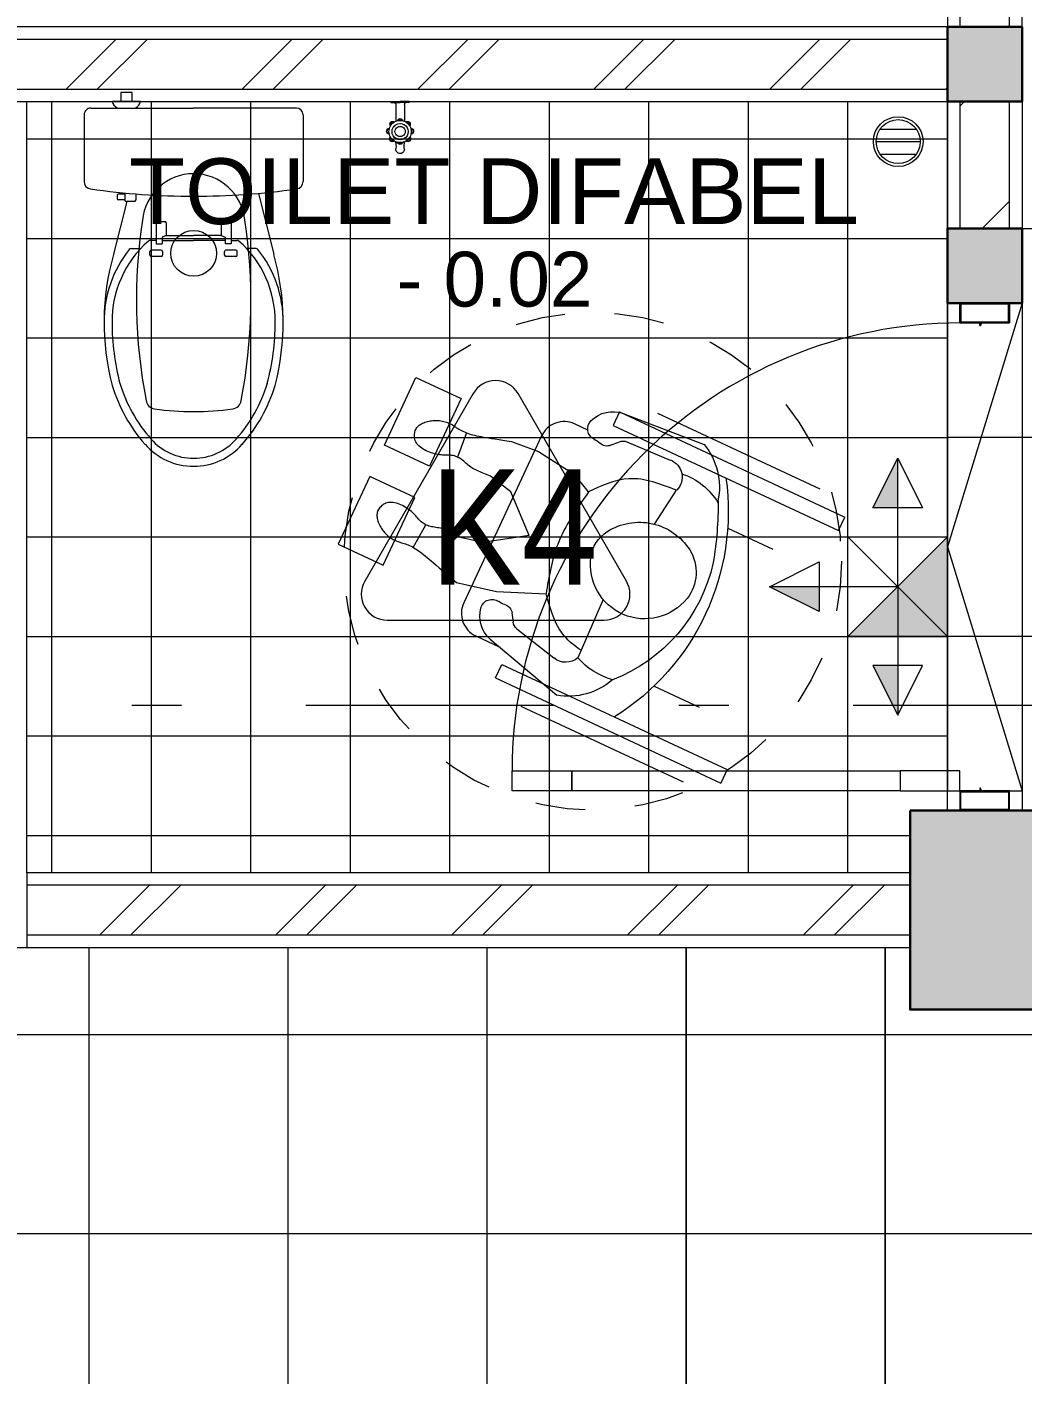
# Model space of a CAD drawing. Header units: millimetres. Extents: x -11 to 1625, y -267 to 180.
# Drawn here: x 1011.445 to 1013.445, y 137.578 to 140.286 of the extents above; entities that cross this region are included whole.
import ezdxf
from ezdxf.enums import TextEntityAlignment as Align

# ---------------------------------------------------------------- set-up
doc = ezdxf.new("R2010")
doc.units = ezdxf.units.MM
doc.linetypes.add('DASHDOT', pattern=[1, 0.5, -0.25, 0, -0.25])
doc.linetypes.add('DASHDOT2', pattern=[0.5, 0.25, -0.125, 0, -0.125])
for name, color, linetype, lineweight in [('ars', 11, 'Continuous', 5), ('dinding', 5, 'Continuous', 15), ('keramik', 73, 'Continuous', 5), ('KOLOM', 1, 'Continuous', 30), ('kus', 63, 'Continuous', 15), ('KUSEN', 30, 'Continuous', 15), ('lan', 7, 'Continuous', 15), ('not', 7, 'Continuous', 20), ('SANITAIR', 4, 'Continuous', 5), ('sol kol', 8, 'Continuous', 0), ('START POINT', 8, 'Continuous', 9), ('TEXT KETERANGAN', 7, 'Continuous', 9)]:
    doc.layers.add(name, color=color, linetype=linetype, lineweight=lineweight)
doc.styles.add('ATTR', font='romans.shx', dxfattribs={"width": 0.8, "height": 1.735066})
doc.styles.add('ISO', font='arial.ttf', dxfattribs={"width": 0.85})
doc.styles.get("Standard").update_dxf_attribs({"font": 'ARIALUNI.TTF'})
pattern_1 = [(45, (-0.5, 3e-14), (-0.1767767, 0.1767767), []), (45, (-0.4375, 3e-14), (-0.1767767, 0.1767767), [])]
pattern_2 = [(0, (1011.56956, 133.06067), (0, 0.4), []), (90, (1011.56956, 133.06067), (-0.4, 2e-17), [])]

# ---------------------------------------------------------------- blocks, each defined once
blk = doc.blocks.new('kursi roda')
at = {"layer": 'ars'}
for p, q in [((403.0304, -6.3607), (403.029, -6.363)), ((403.0319, -6.3585), (403.0304, -6.3607)), ((403.0335, -6.3563), (403.0319, -6.3585)), ((403.0352, -6.3541), (403.0335, -6.3563)), ((403.0369, -6.352), (403.0352, -6.3541)), ((403.0388, -6.35), (403.0369, -6.352)), ((403.0407, -6.3481), (403.0388, -6.35)), ((403.0427, -6.3463), (403.0407, -6.3481)), ((403.0447, -6.3447), (403.0427, -6.3463)), ((403.0468, -6.3433), (403.0447, -6.3447)), ((403.0489, -6.3421), (403.0468, -6.3433)), ((403.0511, -6.3411), (403.0489, -6.3421)), ((403.0533, -6.3403), (403.0511, -6.3411)), ((403.0555, -6.3397), (403.0533, -6.3403)), ((403.0577, -6.3394), (403.0555, -6.3397)), ((403.06, -6.3393), (403.0577, -6.3394)), ((403.0623, -6.3394), (403.06, -6.3393)), ((403.0646, -6.3397), (403.0623, -6.3394)), ((403.0669, -6.3403), (403.0646, -6.3397)), ((403.0692, -6.341), (403.0669, -6.3403)), ((403.0716, -6.3419), (403.0692, -6.341)), ((403.0738, -6.343), (403.0716, -6.3419)), ((403.0761, -6.3444), (403.0738, -6.343)), ((403.0782, -6.3459), (403.0761, -6.3444)), ((403.0802, -6.3477), (403.0782, -6.3459)), ((403.082, -6.3497), (403.0802, -6.3477)), ((403.0836, -6.3519), (403.082, -6.3497)), ((403.0851, -6.3544), (403.0836, -6.3519)), ((403.0863, -6.357), (403.0851, -6.3544)), ((403.0873, -6.3599), (403.0863, -6.357)), ((403.0882, -6.3629), (403.0873, -6.3599)), ((403.2113, -6.3629), (403.2121, -6.3599)), ((403.2121, -6.3599), (403.2132, -6.357)), ((403.2132, -6.357), (403.2144, -6.3544)), ((403.2144, -6.3544), (403.2158, -6.3519)), ((403.2158, -6.3519), (403.2175, -6.3497)), ((403.2175, -6.3497), (403.2193, -6.3477)), ((403.2193, -6.3477), (403.2213, -6.3459)), ((403.2213, -6.3459), (403.2234, -6.3444)), ((403.2234, -6.3444), (403.2256, -6.343)), ((403.2256, -6.343), (403.2279, -6.3419)), ((403.2279, -6.3419), (403.2302, -6.341)), ((403.2302, -6.341), (403.2326, -6.3403)), ((403.2326, -6.3403), (403.2349, -6.3397)), ((403.2349, -6.3397), (403.2372, -6.3394)), ((403.2372, -6.3394), (403.2395, -6.3393)), ((403.2395, -6.3393), (403.2417, -6.3394)), ((403.2417, -6.3394), (403.244, -6.3397)), ((403.244, -6.3397), (403.2462, -6.3403)), ((403.2462, -6.3403), (403.2484, -6.3411)), ((403.2484, -6.3411), (403.2505, -6.3421)), ((403.2505, -6.3421), (403.2526, -6.3433)), ((403.2526, -6.3433), (403.2547, -6.3447)), ((403.2547, -6.3447), (403.2568, -6.3463)), ((403.2568, -6.3463), (403.2588, -6.3481)), ((403.2588, -6.3481), (403.2607, -6.35)), ((403.2607, -6.35), (403.2625, -6.352)), ((403.2625, -6.352), (403.2643, -6.3541)), ((403.2643, -6.3541), (403.266, -6.3563)), ((403.266, -6.3563), (403.2676, -6.3585)), ((403.2676, -6.3585), (403.2691, -6.3607)), ((403.2691, -6.3607), (403.2705, -6.363)), ((403.0204, -6.3889), (403.0202, -6.3917)), ((403.0208, -6.3861), (403.0204, -6.3889)), ((403.0213, -6.3833), (403.0208, -6.3861)), ((403.0219, -6.3806), (403.0213, -6.3833)), ((403.0226, -6.3779), (403.0219, -6.3806)), ((403.0234, -6.3752), (403.0226, -6.3779)), ((403.0243, -6.3726), (403.0234, -6.3752)), ((403.0253, -6.3701), (403.0243, -6.3726)), ((403.0264, -6.3677), (403.0253, -6.3701)), ((403.0277, -6.3653), (403.0264, -6.3677)), ((403.029, -6.363), (403.0277, -6.3653)), ((403.0888, -6.3661), (403.0882, -6.3629)), ((403.0887, -6.3907), (403.0892, -6.3871)), ((403.0893, -6.3694), (403.0888, -6.3661)), ((403.0892, -6.3871), (403.0895, -6.3835)), ((403.0896, -6.3728), (403.0893, -6.3694)), ((403.0895, -6.3835), (403.0897, -6.3799)), ((403.0897, -6.3763), (403.0896, -6.3728)), ((403.0897, -6.3799), (403.0897, -6.3763)), ((403.2098, -6.3763), (403.2099, -6.3728)), ((403.2098, -6.3799), (403.2098, -6.3763)), ((403.21, -6.3835), (403.2098, -6.3799)), ((403.2099, -6.3728), (403.2102, -6.3694)), ((403.2103, -6.3871), (403.21, -6.3835)), ((403.2102, -6.3694), (403.2107, -6.3661)), ((403.2108, -6.3907), (403.2103, -6.3871)), ((403.2107, -6.3661), (403.2113, -6.3629)), ((403.2705, -6.363), (403.2718, -6.3653)), ((403.2718, -6.3653), (403.273, -6.3677)), ((403.273, -6.3677), (403.2741, -6.3701)), ((403.2741, -6.3701), (403.2752, -6.3726)), ((403.2752, -6.3726), (403.2761, -6.3752)), ((403.2761, -6.3752), (403.2769, -6.3779)), ((403.2769, -6.3779), (403.2776, -6.3806)), ((403.2776, -6.3806), (403.2782, -6.3833)), ((403.2782, -6.3833), (403.2787, -6.3861)), ((403.2787, -6.3861), (403.279, -6.3889)), ((403.279, -6.3889), (403.2793, -6.3917)), ((403.0202, -6.3917), (403.0201, -6.3944)), ((403.0201, -6.3944), (403.0201, -6.3971)), ((403.0201, -6.3971), (403.0202, -6.3997)), ((403.0202, -6.3997), (403.0204, -6.4022)), ((403.0204, -6.4022), (403.0207, -6.4047)), ((403.0207, -6.4047), (403.021, -6.4072)), ((403.021, -6.4072), (403.0214, -6.4098)), ((403.0214, -6.4098), (403.0218, -6.4123)), ((403.0218, -6.4123), (403.0222, -6.415)), ((403.0222, -6.415), (403.0225, -6.4177)), ((403.08, -6.4176), (403.0811, -6.4151)), ((403.0811, -6.4151), (403.0823, -6.4126)), ((403.0823, -6.4126), (403.0835, -6.4099)), ((403.0835, -6.4099), (403.0846, -6.4071)), ((403.0846, -6.4071), (403.0856, -6.4042)), ((403.0856, -6.4042), (403.0865, -6.401)), ((403.0865, -6.401), (403.0874, -6.3977)), ((403.0874, -6.3977), (403.0881, -6.3942)), ((403.0881, -6.3942), (403.0887, -6.3907)), ((403.2114, -6.3942), (403.2108, -6.3907)), ((403.2121, -6.3977), (403.2114, -6.3942)), ((403.2129, -6.401), (403.2121, -6.3977)), ((403.2139, -6.4042), (403.2129, -6.401)), ((403.2149, -6.4071), (403.2139, -6.4042)), ((403.216, -6.4099), (403.2149, -6.4071)), ((403.2172, -6.4126), (403.216, -6.4099)), ((403.2183, -6.4151), (403.2172, -6.4126)), ((403.2195, -6.4176), (403.2183, -6.4151)), ((403.2773, -6.415), (403.277, -6.4177)), ((403.2777, -6.4123), (403.2773, -6.415)), ((403.2781, -6.4098), (403.2777, -6.4123)), ((403.2784, -6.4072), (403.2781, -6.4098)), ((403.2788, -6.4047), (403.2784, -6.4072)), ((403.2791, -6.4022), (403.2788, -6.4047)), ((403.2793, -6.3997), (403.2791, -6.4022)), ((403.2793, -6.3917), (403.2794, -6.3944)), ((403.2794, -6.3971), (403.2793, -6.3997)), ((403.2794, -6.3944), (403.2794, -6.3971)), ((403.0223, -6.4402), (403.0218, -6.4439)), ((403.0227, -6.4366), (403.0223, -6.4402)), ((403.0225, -6.4177), (403.0227, -6.4206)), ((403.0227, -6.4206), (403.0229, -6.4236)), ((403.0229, -6.4332), (403.0227, -6.4366)), ((403.0228, -6.4347), (403.0747, -6.4388)), ((403.0229, -6.4236), (403.023, -6.4267)), ((403.023, -6.4299), (403.0229, -6.4332)), ((403.023, -6.4267), (403.023, -6.4299)), ((403.0746, -6.4401), (403.0747, -6.4374)), ((403.0748, -6.4427), (403.0746, -6.4401)), ((403.0747, -6.4374), (403.0748, -6.4349)), ((403.0748, -6.4349), (403.0752, -6.4323)), ((403.0751, -6.4454), (403.0748, -6.4427)), ((403.0752, -6.4323), (403.0756, -6.4298)), ((403.0756, -6.4298), (403.0762, -6.4273)), ((403.0762, -6.4273), (403.077, -6.4249)), ((403.077, -6.4249), (403.0779, -6.4224)), ((403.0779, -6.4224), (403.0789, -6.42)), ((403.0789, -6.42), (403.08, -6.4176)), ((403.2206, -6.42), (403.2195, -6.4176)), ((403.2216, -6.4224), (403.2206, -6.42)), ((403.2225, -6.4249), (403.2216, -6.4224)), ((403.2232, -6.4273), (403.2225, -6.4249)), ((403.2238, -6.4298), (403.2232, -6.4273)), ((403.2243, -6.4323), (403.2238, -6.4298)), ((403.2246, -6.4349), (403.2243, -6.4323)), ((403.2244, -6.4454), (403.2247, -6.4427)), ((403.2248, -6.4374), (403.2246, -6.4349)), ((403.2247, -6.4427), (403.2248, -6.4401)), ((403.2767, -6.4347), (403.2248, -6.4388)), ((403.2248, -6.4401), (403.2248, -6.4374)), ((403.2766, -6.4236), (403.2765, -6.4267)), ((403.2765, -6.4267), (403.2765, -6.4299)), ((403.2765, -6.4299), (403.2766, -6.4332)), ((403.2767, -6.4206), (403.2766, -6.4236)), ((403.2766, -6.4332), (403.2768, -6.4366)), ((403.277, -6.4177), (403.2767, -6.4206)), ((403.2768, -6.4366), (403.2772, -6.4402)), ((403.2772, -6.4402), (403.2777, -6.4439)), ((403.016, -6.469), (403.0147, -6.4739)), ((403.0173, -6.4643), (403.016, -6.469)), ((403.0184, -6.4598), (403.0173, -6.4643)), ((403.0195, -6.4556), (403.0184, -6.4598)), ((403.0204, -6.4515), (403.0195, -6.4556)), ((403.0212, -6.4476), (403.0204, -6.4515)), ((403.0218, -6.4439), (403.0212, -6.4476)), ((403.0755, -6.4481), (403.0751, -6.4454)), ((403.0761, -6.4508), (403.0755, -6.4481)), ((403.0768, -6.4536), (403.0761, -6.4508)), ((403.0776, -6.4564), (403.0768, -6.4536)), ((403.0784, -6.4592), (403.0776, -6.4564)), ((403.0792, -6.4621), (403.0784, -6.4592)), ((403.08, -6.4651), (403.0792, -6.4621)), ((403.0808, -6.4682), (403.08, -6.4651)), ((403.0815, -6.4716), (403.0808, -6.4682)), ((403.218, -6.4716), (403.2187, -6.4682)), ((403.2187, -6.4682), (403.2195, -6.4651)), ((403.2195, -6.4651), (403.2203, -6.4621)), ((403.2203, -6.4621), (403.2211, -6.4592)), ((403.2211, -6.4592), (403.2219, -6.4564)), ((403.2219, -6.4564), (403.2227, -6.4536)), ((403.2227, -6.4536), (403.2234, -6.4508)), ((403.2234, -6.4508), (403.2239, -6.4481)), ((403.2239, -6.4481), (403.2244, -6.4454)), ((403.2777, -6.4439), (403.2783, -6.4476)), ((403.2783, -6.4476), (403.2791, -6.4515)), ((403.2791, -6.4515), (403.28, -6.4556)), ((403.28, -6.4556), (403.281, -6.4598)), ((403.281, -6.4598), (403.2822, -6.4643)), ((403.2822, -6.4643), (403.2834, -6.469)), ((403.2834, -6.469), (403.2848, -6.4739)), ((403.0098, -6.4914), (403.0075, -6.4997)), ((403.0117, -6.4848), (403.0098, -6.4914)), ((403.0132, -6.4792), (403.0117, -6.4848)), ((403.0147, -6.4739), (403.0132, -6.4792)), ((403.082, -6.4765), (403.0815, -6.4716)), ((403.0815, -6.5152), (403.0821, -6.4969)), ((403.0822, -6.4844), (403.082, -6.4765)), ((403.0821, -6.4969), (403.0822, -6.4844)), ((403.2173, -6.4844), (403.2175, -6.4765)), ((403.2174, -6.4969), (403.2173, -6.4844)), ((403.218, -6.5152), (403.2174, -6.4969)), ((403.2175, -6.4765), (403.218, -6.4716)), ((403.2848, -6.4739), (403.2862, -6.4792)), ((403.2862, -6.4792), (403.2878, -6.4848)), ((403.2878, -6.4848), (403.2896, -6.4914)), ((403.2896, -6.4914), (403.2919, -6.4997)), ((403.0007, -6.5239), (402.9958, -6.5815)), ((403.0046, -6.5103), (403.0007, -6.5239)), ((403.0075, -6.4997), (403.0046, -6.5103)), ((403.0924, -6.5654), (403.0815, -6.5152)), ((403.2084, -6.5576), (403.218, -6.5152)), ((403.2919, -6.4997), (403.2949, -6.5103)), ((403.2949, -6.5103), (403.2988, -6.5239)), ((403.2988, -6.5239), (403.3037, -6.5433)), ((403.3037, -6.5433), (403.2866, -6.6239)), ((403.1568, -6.6358), (403.0924, -6.5654)), ((403.1568, -6.6358), (403.2084, -6.5576)), ((402.9958, -6.5815), (403.0073, -6.6666)), ((403.2866, -6.6239), (403.2484, -6.7162)), ((403.3787, -6.653), (403.4239, -6.8218)), ((403.0266, -6.7071), (403.0073, -6.6666)), ((403.3122, -6.6703), (403.328, -6.6805)), ((402.8545, -6.7033), (402.8422, -6.8776)), ((402.8547, -6.6955), (402.8547, -7.1955)), ((402.8547, -6.6955), (402.8847, -6.6955)), ((402.8847, -6.6955), (402.8847, -7.1955)), ((402.9231, -6.7077), (402.9094, -6.7207)), ((403.3371, -6.6928), (403.3585, -6.7846)), ((403.4147, -6.6955), (403.4147, -7.1955)), ((403.4447, -6.6955), (403.4147, -6.6955)), ((403.4447, -6.6955), (403.4447, -7.1955)), ((402.9028, -6.7345), (402.8993, -6.8287)), ((402.8247, -6.7655), (402.8247, -7.1255)), ((403.4747, -6.7655), (403.4747, -7.1255)), ((403.2104, -6.8251), (403.3378, -6.8283)), ((403.0296, -6.8547), (402.949, -6.8662)), ((402.9747, -6.9914), (402.9747, -7.0914)), ((403.3247, -6.9914), (403.3247, -7.0914)), ((402.8847, -7.1955), (402.8547, -7.1955)), ((403.4147, -7.1955), (403.4447, -7.1955))]:
    blk.add_line(p, q, dxfattribs=at)
for points in [[(402.9647, -6.3955), (403.1147, -6.3955), (403.1147, -6.2955), (402.9647, -6.2955)], [(403.3347, -6.3955), (403.1847, -6.3955), (403.1847, -6.2955), (403.3347, -6.2955)]]:
    blk.add_lwpolyline(points, close=True, dxfattribs=at)
blk.add_lwpolyline([(402.9147, -6.653), (402.9147, -6.6239, -0.414214), (402.9647, -6.5739), (403.3347, -6.5739, -0.414214), (403.3847, -6.6239), (403.3847, -6.6757)], format="xyb", dxfattribs=at)
for centre, radius, start, end in [((403.3255, -6.6322), 0.0231, 80.5302, 190.8564), ((403.319, -6.6708), 0.0622, 16.604, 80.5302), ((402.9164, -6.7094), 0.0622, 110.4268, 174.353), ((402.9028, -6.6728), 0.0231, 0.1006, 110.4268), ((403.2609, -6.6446), 0.0426, 351.9775, 10.8564), ((403.323, -6.6534), 0.0202, 171.9775, 237.3223), ((402.9092, -6.6931), 0.0202, 313.6347, 18.9795), ((402.9685, -6.6727), 0.0426, 180.1006, 198.9795), ((403.3164, -6.6986), 0.0215, 15.5972, 57.3223), ((402.9242, -6.7362), 0.0215, 133.6347, 175.3598), ((403.1222, -6.8363), 0.0728, 72.8015, 122.5969), ((403.1114, -6.871), 0.1091, 283.5915, 72.8015), ((403.1475, -6.876), 0.1199, 122.5969, 212.6426), ((403.323, -6.7946), 0.0369, 293.7079, 15.5972), ((403.293, -6.7869), 0.1355, 294.2153, 345.0791), ((402.936, -6.8317), 0.0369, 175.3598, 290.6017), ((403.2072, -6.8871), 0.1433, 350.6026, 24.2169), ((403.0476, -6.8769), 0.134, 173.4381, 214.1249), ((402.9641, -6.8185), 0.1355, 205.8779, 256.7417), ((403.1217, -6.6756), 0.3265, 257.2314, 313.995), ((403.1497, -6.5368), 0.4871, 237.0423, 302.9577), ((403.2312, -6.3321), 0.6866, 244.2486, 254.653), ((403.1173, -6.8953), 0.084, 212.6426, 283.5915)]:
    blk.add_arc(centre, radius, start, end, dxfattribs=at)
for points in [[(402.949, -6.8662), (402.9685, -6.7695), (403.0266, -6.7071)], [(403.0266, -6.7071), (403.1485, -6.6955), (403.2484, -6.7162)]]:
    blk.add_spline(points, degree=3, dxfattribs=at)
blk.add_open_spline([(403.3215, -6.8279), (403.3188, -6.8103), (403.3073, -6.7665), (403.2709, -6.7354), (403.2484, -6.7162)], degree=3, knots=[0.0459628, 0.0459628, 0.0459628, 0.0459628, 0.0986332, 0.1838693, 0.1838693, 0.1838693, 0.1838693], dxfattribs=at)
at = {"layer": 'ars', "style": 'ATTR', "width": 0.8, "flags": 9}
blk.add_attdef('ESTCODE', (403.1317, -6.8723), '', height=0.000106, rotation=170.8455, dxfattribs=at)
blk = doc.blocks.new('KP')
at = {"layer": 'KOLOM'}
blk.add_lwpolyline([(0.075, -0.075), (-0.075, -0.075), (-0.075, 0.075), (0.075, 0.075), (0.075, -0.075)], dxfattribs=at)
blk = doc.blocks.new('KRAN ATAS')
for p, q in [((-0.0085, 0.006), (-0.0085, 0.0396)), ((0.0085, 0.006), (0.0085, 0.0396)), ((-0.0185, 0.0015), (-0.0185, 0)), ((-0.0185, 0), (0, 0)), ((-0.018, 0.002), (0, 0.002)), ((0.018, 0.002), (0, 0.002)), ((0.0185, 0), (0, 0)), ((0.0185, 0.0015), (0.0185, 0))]:
    blk.add_line(p, q)
for centre, radius, start, end in [((-0.0001, 0.0602), 0.0223, 89.786, 270.2141), ((-0.0413, 0.0899), 0.0331, 343.1048, 7.2203), ((0, 0.0958), 0.00865, 90, 191.4881), ((-0.0001, 0.0803), 0.0057, 89.095, 165.324), ((-0.0001, 0.0792), 0.0057, 89.095, 152.5938), ((0, 0.0958), 0.00865, 348.5119, 90), ((0.0001, 0.0803), 0.0057, 14.676, 90.905), ((0.0001, 0.0792), 0.0057, 27.4062, 90.905), ((0.0001, 0.0602), 0.0223, 269.7859, 90.214), ((0.0413, 0.0899), 0.0331, 172.7797, 196.8952), ((-0.0215, 0.0597), 0.0057, 92.509, 270.0343), ((-0.0203, 0.0597), 0.0057, 105.45, 257.2407), ((-0.0155, 0.075), 0.0057, 47.464, 224.6597), ((-0.0147, 0.0741), 0.0057, 60.3207, 212.5415), ((-0.0001, 0.0604), 0.0162, 89.7094, 270.2949), ((-0.0001, 0.0602), 0.0102, 89.532, 270.4679), ((0.0001, 0.0604), 0.0162, 269.7051, 90.2906), ((0.0001, 0.0602), 0.0102, 269.5321, 90.468), ((0.0155, 0.075), 0.0057, 315.3403, 132.536), ((0.0147, 0.0741), 0.0057, 327.4585, 119.6793), ((0.0215, 0.0597), 0.0057, 269.9657, 87.491), ((0.0203, 0.0597), 0.0057, 282.7593, 74.55), ((-0.0148, 0.0454), 0.0057, 142.579, 307.6346), ((-0.014, 0.0462), 0.0057, 154.4974, 295.7282), ((0.0004, 0.0397), 0.0057, 191.86, 266.0615), ((0.0004, 0.0409), 0.0057, 205.9652, 266.0615), ((-0.0004, 0.0397), 0.0057, 273.9385, 348.14), ((-0.0004, 0.0409), 0.0057, 273.9385, 334.0348), ((0.0148, 0.0454), 0.0057, 232.3654, 37.421), ((0.014, 0.0462), 0.0057, 244.2718, 25.5026), ((-0.018, 0.0015), 0.0005, 90, 180), ((-0.0125, 0.006), 0.004, 270, 0), ((0.0125, 0.006), 0.004, 180, 270), ((0.018, 0.0015), 0.0005, 0, 90)]:
    blk.add_arc(centre, radius, start, end)
blk = doc.blocks.new('CLOSET ATAS')
for p, q in [((0.0135, 0.22), (0.1478, 0.22)), ((0, 0.2065), (0, 0)), ((0.1715, 0.1302), (0.294, 0.161)), ((0.2825, 0.1254), (0.2825, 0.1065)), ((0.2661, 0.0755), (0.2661, 0.0876)), ((0.2854, 0.0847), (0.2854, 0.0653)), ((0.2956, 0.0878), (0.2884, 0.0878)), ((0.2986, 0.0847), (0.2986, 0.0653)), ((0.2282, 0.0728), (0.2282, 0.0581)), ((0.2309, 0.0755), (0.2726, 0.0755)), ((0.2309, 0.0554), (0.2565, 0.0554)), ((0.2565, 0.0554), (0.2593, 0.0631)), ((0.2565, 0.0554), (0.2565, 0)), ((0.2593, 0.0631), (0.2726, 0.0631)), ((0.2662, 0.0631), (0.2662, 0)), ((0.2726, 0.0755), (0.2726, 0.0631)), ((0.2956, 0.0622), (0.2884, 0.0622)), ((0, -0.2065), (0, 0)), ((0.2565, -0.0554), (0.2565, 0)), ((0.2662, -0.0631), (0.2662, 0)), ((0.2282, -0.0728), (0.2282, -0.0581)), ((0.2309, -0.0554), (0.2565, -0.0554)), ((0.2309, -0.0755), (0.2726, -0.0755)), ((0.2565, -0.0554), (0.2593, -0.0631)), ((0.2593, -0.0631), (0.2726, -0.0631)), ((0.2661, -0.0755), (0.2661, -0.0876)), ((0.2726, -0.0755), (0.2726, -0.0631)), ((0.2854, -0.0653), (0.2854, -0.0847)), ((0.2956, -0.0622), (0.2884, -0.0622)), ((0.2986, -0.0653), (0.2986, -0.0847)), ((-0.013, -0.1065), (-0.013, -0.1635)), ((0.2825, -0.1254), (0.2825, -0.1065)), ((0.2956, -0.0878), (0.2884, -0.0878)), ((-0.013, -0.1235), (-0.0311, -0.1235)), ((-0.0311, -0.1235), (-0.0311, -0.1465)), ((0.1726, -0.1163), (0.185, -0.1163)), ((0.1877, -0.1191), (0.1877, -0.1355)), ((0.1877, -0.1343), (0.294, -0.161)), ((-0.0311, -0.1465), (-0.013, -0.1465)), ((0.1707, -0.1382), (0.185, -0.1382)), ((0.1727, -0.1509), (0.1727, -0.1382)), ((0.1754, -0.1536), (0.1816, -0.1536)), ((0.1843, -0.1382), (0.1843, -0.1509)), ((0.0135, -0.22), (0.1478, -0.22))]:
    blk.add_line(p, q)
blk.add_circle((0.292, 0), 0.046)
for centre, radius, start, end in [((0.0135, 0.2065), 0.0135, 90, 180), ((0.1478, 0.205), 0.015, 8.087, 90), ((-1.2701, 0.0035), 1.4471, 359.8599, 8.087), ((0.4286, -0.0506), 0.2146, 89.4826, 138.7405), ((0.4286, -0.0506), 0.2306, 89.4826, 128.7411), ((0.4306, -0.32), 0.5, 75.2789, 105.8515), ((0.4306, -0.32), 0.484, 75.2789, 90), ((0.4654, -0.1406), 0.3179, 48.5371, 73.1314), ((0.4654, -0.1406), 0.3019, 48.5371, 73.1314), ((0.3852, -0.9507), 1.0657, 79.0461, 98.6197), ((0.2875, 0.1254), 0.005, 128.7411, 180), ((0.2354, 0), 0.1034, 95.4936, 264.5064), ((0.2711, 0.0876), 0.005, 138.7405, 180), ((0.2884, 0.0847), 0.00307, 90, 180), ((0.2956, 0.0847), 0.00307, 0, 90), ((0.5848, 0.0758), 0.02, 7.8459, 81.6038), ((0.59, 0), 0.114, 0, 48.6581), ((0.59, 0), 0.13, 0, 48.6581), ((0.2309, 0.0728), 0.00271, 90, 180), ((0.2309, 0.0581), 0.00271, 180, 270), ((0.2884, 0.0653), 0.00307, 180, 270), ((0.2956, 0.0653), 0.00307, 270, 0), ((0.035, 0), 0.575, 352.1541, 7.8459), ((-1.2701, -0.0035), 1.4471, 351.913, 0.1401), ((0.59, 0), 0.114, 311.3419, 0), ((0.59, 0), 0.13, 311.3419, 0), ((0.2309, -0.0581), 0.00271, 90, 180), ((0.2309, -0.0728), 0.00271, 180, 270), ((0.2884, -0.0653), 0.00307, 90, 180), ((0.2956, -0.0653), 0.00307, 0, 90), ((0.5848, -0.0758), 0.02, 278.3962, 352.1541), ((-0.0162, -0.1234), 0.0171, 24.4122, 79.3868), ((0.3853, 0.9483), 1.0633, 261.358, 280.9763), ((0.2711, -0.0876), 0.005, 180, 221.2595), ((0.4286, 0.0506), 0.2146, 221.2595, 270.5174), ((0.2884, -0.0847), 0.00307, 180, 270), ((0.2956, -0.0847), 0.00307, 270, 0), ((0.4654, 0.1406), 0.3019, 286.8686, 311.4629), ((0.4654, 0.1406), 0.3179, 286.8686, 311.4629), ((0.185, -0.1191), 0.00271, 0, 90), ((0.2875, -0.1254), 0.005, 180, 231.2589), ((0.4286, 0.0506), 0.2306, 231.2589, 270.5174), ((-0.0162, -0.1467), 0.0171, 280.6132, 335.5878), ((0.1754, -0.1509), 0.00271, 180, 270), ((0.1816, -0.1509), 0.00271, 270, 0), ((0.185, -0.1355), 0.00271, 270, 0), ((0.4306, 0.32), 0.5, 254.1485, 284.7211), ((0.4306, 0.32), 0.484, 270, 284.7211), ((0.0135, -0.2065), 0.0135, 180, 270), ((0.1478, -0.205), 0.015, 270, 351.913)]:
    blk.add_arc(centre, radius, start, end)
blk = doc.blocks.new('*X6')
at = {"color": 0}
for p, q in [((18.4987, 19.2176), (18.5717, 19.2176)), ((18.491, 19.1926), (18.5795, 19.1926)), ((18.4987, 19.1676), (18.5717, 19.1676))]:
    blk.add_line(p, q, dxfattribs=at)
blk = doc.blocks.new('SFLOOR')
for radius in [0.05, 0.0442]:
    blk.add_circle((0, 0), radius)
blk.add_blockref('*X6', (-18.5352, -19.1926))
blk = doc.blocks.new('K1')
at = {"layer": 'KOLOM'}
blk.add_lwpolyline([(0.2, 0.15), (-0.2, 0.15), (-0.2, -0.15), (0.2, -0.15), (0.2, 0.15)], dxfattribs=at)
blk = doc.blocks.new('D1')
at = {"layer": 'ars'}
h = blk.add_hatch(dxfattribs=at)
h.set_pattern_fill('TEMBOK', color=256, scale=0.25)
h.set_pattern_definition(pattern_1)
h.paths.add_polyline_path([(2.05, 11.525), (2.05, 14.05), (1.95, 14.05), (1.95, 11.525)])
h = blk.add_hatch(dxfattribs=at)
h.set_pattern_fill('TEMBOK', color=256, scale=0.25)
h.set_pattern_definition(pattern_1)
h.paths.add_polyline_path([(1.925, 11.5), (-0.025, 11.5), (-0.025, 11.4), (1.925, 11.4)])
h = blk.add_hatch(dxfattribs=at)
h.set_pattern_fill('TEMBOK', color=256, scale=0.25)
h.set_pattern_definition(pattern_1)
h.paths.add_polyline_path([(1.95, 11.375), (1.95, 11.12), (2.05, 11.12), (2.05, 11.375)])
h = blk.add_hatch(dxfattribs=at)
h.set_pattern_fill('TEMBOK', color=256, scale=0.25)
h.set_pattern_definition(pattern_1)
h.paths.add_polyline_path([(1.85, 9.8), (0.075, 9.8), (0.075, 9.7), (1.85, 9.7)])
at = {"layer": 'sol kol'}
for points in [[(2.075, 11.525), (1.925, 11.525), (1.925, 11.375), (2.075, 11.375)], [(2.075, 11.12), (1.925, 11.12), (1.925, 10.97), (2.075, 10.97)], [(1.85, 9.95), (1.85, 9.55), (2.15, 9.55), (2.15, 9.95)]]:
    blk.add_hatch(color=256, dxfattribs=at).paths.add_polyline_path(points)
at = {"linetype": 'DASHDOT2', "ltscale": 0.4}
blk.add_circle((1.2118, 10.4511), 0.5, dxfattribs=at)
at = {"layer": 'ars'}
for points in [[(2.05, 11.525), (2.05, 14.05), (1.95, 14.05), (1.95, 11.525)], [(1.925, 11.5), (-0.025, 11.5), (-0.025, 11.4), (1.925, 11.4)], [(1.95, 11.375), (1.95, 11.12), (2.05, 11.12), (2.05, 11.375)], [(1.85, 9.8), (0.075, 9.8), (0.075, 9.7), (1.85, 9.7)]]:
    blk.add_lwpolyline(points, close=True, dxfattribs=at)
at = {"layer": 'dinding'}
for p, q in [((2.075, 11.12), (2.9361, 11.12)), ((2.075, 10.97), (2.075, 11.12))]:
    blk.add_line(p, q, dxfattribs=at)
for points in [[(2.075, 11.525), (2.075, 14.05), (1.925, 14.05), (1.925, 11.525)], [(1.925, 11.525), (-0.025, 11.525), (-0.025, 11.375), (1.925, 11.375)], [(2.075, 11.12), (1.925, 11.12), (1.925, 11.375), (2.075, 11.375)], [(1.85, 9.825), (0.075, 9.825), (0.075, 9.675), (1.85, 9.675)]]:
    blk.add_lwpolyline(points, close=True, dxfattribs=at)
at = {"layer": 'kus'}
blk.add_lwpolyline([(1.95, 10.93, 0.414214), (1.05, 10.03, 1.303225)], format="xyb", dxfattribs=at)
for points in [[(1.05, 9.99), (1.05, 10.03), (1.17, 10.03), (1.17, 9.99)], [(1.17, 9.99), (1.17, 10.03), (1.83, 10.03), (1.83, 9.99)], [(1.95, 9.99), (1.95, 10.03), (1.83, 10.03), (1.83, 9.99)], [(1.99, 9.9949), (1.99, 9.99), (1.9885, 9.99), (1.95, 9.99), (1.95, 9.95), (2.05, 9.95), (2.05, 9.99), (1.9935, 9.99), (1.9917, 9.9949)], [(2.048, 9.988), (2.048, 9.952), (1.952, 9.952), (1.952, 9.988)]]:
    blk.add_lwpolyline(points, close=True, dxfattribs=at)
at = {"layer": 'KUSEN'}
for points in [[(1.99, 10.9251), (1.99, 10.93), (1.9885, 10.93), (1.95, 10.93), (1.95, 10.97), (2.05, 10.97), (2.05, 10.93), (1.9935, 10.93), (1.9917, 10.9251)], [(2.048, 10.932), (2.048, 10.968), (1.952, 10.968), (1.952, 10.932)]]:
    blk.add_lwpolyline(points, close=True, dxfattribs=at)
at = {"layer": 'lan'}
for p, q in [((1.925, 10.97), (1.925, 9.99)), ((2.075, 10.97), (1.925, 10.48)), ((1.925, 10.48), (2.075, 9.99)), ((1.925, 9.99), (2.075, 9.99))]:
    blk.add_line(p, q, dxfattribs=at)
at = {"xscale": -1, "rotation": 65.00000001251655}
blk.add_blockref('kursi roda', (165.4515, 378.6913), dxfattribs=at)
at = {"layer": 'KOLOM', "xscale": -1, "rotation": 180}
for p in [(2, 11.45), (2, 11.045)]:
    blk.add_blockref('KP', p, dxfattribs=at)
at = {"layer": 'KOLOM', "rotation": 90}
blk.add_blockref('K1', (2, 9.75), dxfattribs=at)
at = {"layer": 'SANITAIR', "rotation": 270}
blk.add_blockref('CLOSET ATAS', (0.41, 11.362), dxfattribs=at)
at = {"layer": 'SANITAIR', "xscale": -1, "rotation": 180}
blk.add_blockref('KRAN ATAS', (0.825, 11.375), dxfattribs=at)
at = {"layer": 'SANITAIR'}
blk.add_blockref('SFLOOR', (1.8261, 11.2945), dxfattribs=at)
blk = doc.blocks.new('STARTONE')
at = {"layer": 'START POINT'}
for points in [[(284.3961, 121.0573), (284.4461, 121.0573), (284.4461, 121.1573)], [(284.2879, 120.9497), (284.2879, 120.8997), (284.1879, 120.8997)], [(284.6043, 120.9497), (284.6043, 120.8997), (284.7043, 120.8997)]]:
    blk.add_hatch(color=256, dxfattribs=at).paths.add_polyline_path(points)
h = blk.add_hatch(color=256, dxfattribs=at)
h.paths.add_polyline_path([(284.3461, 120.7997), (284.4461, 120.8997), (284.3461, 120.9997)])
h.paths.add_polyline_path([(284.5461, 120.7997), (284.4461, 120.8997), (284.3461, 120.7997)])
for p, q in [((284.4461, 120.8997), (284.4461, 121.1573)), ((284.3461, 120.7997), (284.5461, 120.9997)), ((284.3461, 120.9997), (284.5461, 120.7997)), ((284.4461, 120.8997), (284.1879, 120.8997)), ((284.4461, 120.8997), (284.7043, 120.8997))]:
    blk.add_line(p, q, dxfattribs=at)
for points in [[(284.4961, 121.0573), (284.3961, 121.0573), (284.4461, 121.1573), (284.4961, 121.0573)], [(284.2879, 120.8497), (284.2879, 120.9497), (284.1879, 120.8997), (284.2879, 120.8497)], [(284.6043, 120.8497), (284.6043, 120.9497), (284.7043, 120.8997), (284.6043, 120.8497)]]:
    blk.add_lwpolyline(points, dxfattribs=at)
blk.add_lwpolyline([(284.3461, 120.7997), (284.3461, 120.9997), (284.5461, 120.9997), (284.5461, 120.7997)], close=True, dxfattribs=at)
blk = doc.blocks.new('NOTASI RUANG')
at = {"layer": 'not'}
for height, p in [(0.2598, (-0.0112, 0.2998)), (0.1752, (-0.0087, -0.0173))]:
    blk.add_attdef('RUANG', text='', height=height, dxfattribs=at).set_placement(p, align=Align.MIDDLE_CENTER)
blk = doc.blocks.new('KR4')
at = {"layer": 'TEXT KETERANGAN', "color": 2}
blk.add_lwpolyline([(-0.0866, 0.8732), (-0.5041, 0.15, 0.57735), (-0.4175, 0), (0.4175, 0, 0.57735), (0.5041, 0.15), (0.0866, 0.8732, 0.57735)], format="xyb", close=True, dxfattribs=at)
at = {"layer": 'TEXT KETERANGAN', "color": 6, "style": 'ISO', "width": 0.85}
blk.add_text('K4', height=0.44396, dxfattribs=at).set_placement((-0.2521, 0.1368))

msp = doc.modelspace()

# ---------------------------------------------------------------- hatches: boundary and pattern name
at = {"layer": 'keramik'}
h = msp.add_hatch(dxfattribs=at)
h.set_pattern_fill('_USER', color=256, scale=0.4, style=0, double=1, pattern_type=0)
h.set_pattern_definition(pattern_2)
h.paths.add_polyline_path([(1000.519557, 132.210667), (1000.444557, 132.210667), (1000.444557, 136.310667), (1000.519557, 136.310667), (1000.519557, 136.710667), (1000.419557, 136.710667), (1000.419557, 136.750667), (1000.363063, 136.750667), (1000.3613042, 136.7555553), (1000.359557, 136.7555553), (1000.359557, 136.750667), (1000.319557, 136.750667), (1000.319557, 136.710667), (1000.294557, 136.710667), (1000.294557, 137.590667), (1000.319557, 137.590667), (1000.319557, 137.550667), (1000.359555, 137.550667), (1000.359557, 137.5457787), (1000.3613042, 137.5457787), (1000.363063, 137.550667), (1000.419557, 137.550667), (1000.419557, 137.590667), (1000.444557, 137.590667), (1000.444557, 137.960667), (1002.479557, 137.960667), (1002.479557, 138.000667), (1002.4844453, 138.000667), (1002.4844453, 138.0024143), (1002.479557, 138.004173), (1002.479557, 138.060667), (1000.444557, 138.060667), (1000.444557, 138.310667), (1000.519557, 138.310667), (1000.519557, 138.710667), (1000.444557, 138.710667), (1000.444557, 140.4631202), (1003.319557, 140.4631202), (1003.319557, 138.710667), (1003.219557, 138.710667), (1003.219557, 138.060667), (1003.179557, 138.060667), (1003.179557, 138.004173), (1003.1746687, 138.0024143), (1003.1746687, 138.000667), (1003.179557, 138.000667), (1003.179557, 137.960667), (1003.319557, 137.960667), (1003.319557, 138.310667), (1003.519557, 138.310667), (1003.519557, 138.710667), (1003.419557, 138.710667), (1003.419557, 140.460667), (1007.129557, 140.460667), (1007.129557, 140.500667), (1007.1344453, 140.500667), (1007.1344453, 140.5024143), (1007.129557, 140.504173), (1007.129557, 140.560667), (1003.419557, 140.560667), (1003.419557, 140.600667), (1003.363063, 140.600667), (1003.3613042, 140.6055553), (1003.359557, 140.6055553), (1003.359557, 140.600667), (1003.319557, 140.600667), (1003.319557, 140.560667), (1000.444557, 140.560667), (1000.444557, 142.810667), (1000.519557, 142.810667), (1000.519557, 142.935667), (1003.219557, 142.935667), (1003.219557, 142.810667), (1003.319557, 142.810667), (1003.319557, 141.300667), (1003.359557, 141.300667), (1003.359557, 141.2957787), (1003.3613042, 141.2957787), (1003.363063, 141.300667), (1003.419557, 141.300667), (1003.419557, 142.810667), (1003.519557, 142.810667), (1003.519557, 142.935667), (1006.219557, 142.935667), (1006.219557, 142.810667), (1006.519557, 142.810667), (1006.519557, 142.935667), (1009.219557, 142.935667), (1009.219557, 142.810667), (1009.294557, 142.810667), (1009.294557, 140.585667), (1009.294557, 140.560667), (1009.254557, 140.560667), (1009.254557, 140.504173), (1009.2496687, 140.5024143), (1009.2496687, 140.500667), (1009.254557, 140.500667), (1009.254557, 140.460667), (1009.294557, 140.460667), (1009.294557, 138.710667), (1009.219557, 138.710667), (1009.219557, 138.310667), (1009.319557, 138.310667), (1009.319557, 136.710667), (1009.219557, 136.710667), (1009.219557, 136.310667), (1009.319557, 136.310667), (1009.319557, 135.410667), (1009.419557, 135.410667), (1009.419557, 136.310667), (1009.519557, 136.310667), (1009.519557, 136.710667), (1009.419557, 136.710667), (1009.419557, 138.310667), (1009.519557, 138.310667), (1009.519557, 138.110667), (1011.294557, 138.110667), (1011.294557, 138.435667), (1013.219557, 138.435667), (1013.219557, 138.310667), (1013.519557, 138.310667), (1013.519557, 138.710667), (1013.444557, 138.710667), (1013.444557, 139.730667), (1014.243491, 139.730667), (1014.2899807, 139.6841773), (1014.3076584, 139.7018549), (1014.3359426, 139.6735707), (1014.3758899, 139.7135179), (1014.3805901, 139.711305), (1014.3818256, 139.7125405), (1014.378369, 139.7159971), (1014.4066533, 139.7442814), (1014.378369, 139.7725656), (1014.3960467, 139.7902433), (1014.94759, 139.2387), (1014.9299123, 139.2210223), (1014.901628, 139.2493066), (1014.8733438, 139.2210223), (1014.8698872, 139.2244789), (1014.8686517, 139.2232434), (1014.8708646, 139.2185432), (1014.8309174, 139.1785959), (1014.8592016, 139.1503117), (1014.841524, 139.132634), (1014.894557, 139.079601), (1014.894557, 138.435667), (1016.044557, 138.435667), (1016.044557, 139.035667), (1016.514557, 139.035667), (1016.514557, 139.060667), (1016.554557, 139.060667), (1016.554557, 139.1171609), (1016.5594453, 139.1189197), (1016.5594453, 139.120667), (1016.554557, 139.120667), (1016.554557, 139.160667), (1016.514557, 139.160667), (1016.514557, 139.185667), (1017.294557, 139.185667), (1017.294557, 139.160667), (1017.254557, 139.160667), (1017.254557, 139.120667), (1017.2496687, 139.120667), (1017.2496687, 139.1189197), (1017.254557, 139.1171609), (1017.254557, 139.060667), (1017.294557, 139.060667), (1017.294557, 138.710667), (1017.219557, 138.710667), (1017.219557, 138.310667), (1017.519557, 138.310667), (1017.519557, 138.435667), (1020.219557, 138.435667), (1020.219557, 138.310667), (1020.519557, 138.310667), (1020.519557, 138.435667), (1023.219557, 138.435667), (1023.219557, 138.310667), (1023.294557, 138.310667), (1023.294557, 137.950667), (1023.319557, 137.950667), (1023.319557, 137.910667), (1023.3760509, 137.910667), (1023.3778097, 137.9057787), (1023.379557, 137.9057787), (1023.379557, 137.910667), (1023.419557, 137.910667), (1023.419557, 137.950667), (1023.444557, 137.950667), (1023.444557, 137.070667), (1023.419557, 137.070667), (1023.419557, 137.110667), (1023.379557, 137.110667), (1023.379557, 137.1155553), (1023.3778097, 137.1155553), (1023.3760509, 137.110667), (1023.319557, 137.110667), (1023.319557, 137.070667), (1023.294557, 137.070667), (1023.294557, 136.710667), (1023.219557, 136.710667), (1023.219557, 136.560667), (1020.519557, 136.560667), (1020.519557, 136.710667), (1020.219557, 136.710667), (1020.219557, 136.560667), (1018.259557, 136.560667), (1018.259557, 136.504173), (1018.2546687, 136.5024143), (1018.2546687, 136.500667), (1018.259557, 136.500667), (1018.259557, 136.460667), (1020.219557, 136.460667), (1020.219557, 136.310667), (1020.519557, 136.310667), (1020.519557, 136.460667), (1023.219557, 136.460667), (1023.219557, 136.310667), (1023.294557, 136.310667), (1023.294557, 132.210667), (1023.219557, 132.210667), (1023.219557, 132.085667), (1020.519557, 132.085667), (1020.519557, 132.210667), (1020.219557, 132.210667), (1020.219557, 132.085667), (1017.519557, 132.085667), (1017.519557, 132.210667), (1017.419557, 132.210667), (1017.419557, 136.310667), (1017.519557, 136.310667), (1017.519557, 136.460667), (1017.559557, 136.460667), (1017.559557, 136.500667), (1017.5644453, 136.500667), (1017.5644453, 136.5024143), (1017.559557, 136.504173), (1017.559557, 136.560667), (1017.519557, 136.560667), (1017.519557, 136.710667), (1017.219557, 136.710667), (1017.219557, 136.560667), (1015.259557, 136.560667), (1015.259557, 136.504173), (1015.2546687, 136.5024143), (1015.2546687, 136.500667), (1015.259557, 136.500667), (1015.259557, 136.460667), (1017.219557, 136.460667), (1017.219557, 136.310667), (1017.319557, 136.310667), (1017.319557, 134.310667), (1014.419557, 134.310667), (1014.419557, 136.460667), (1014.559557, 136.460667), (1014.559557, 136.500667), (1014.5644453, 136.500667), (1014.5644453, 136.5024143), (1014.559557, 136.504173), (1014.559557, 136.560667), (1013.519557, 136.560667), (1013.519557, 136.710667), (1013.219557, 136.710667), (1013.219557, 136.310667), (1013.519557, 136.310667), (1013.519557, 136.460667), (1014.319557, 136.460667), (1014.319557, 133.185667), (1014.184557, 133.185667), (1014.184557, 133.129173), (1014.1796687, 133.1274143), (1014.1796687, 133.125667), (1014.184557, 133.125667), (1014.184557, 133.085667), (1014.419557, 133.085667), (1014.419557, 134.210667), (1017.319557, 134.210667), (1017.319557, 132.210667), (1017.219557, 132.210667), (1017.219557, 132.085667), (1013.519557, 132.085667), (1013.519557, 132.210667), (1013.444557, 132.210667), (1013.444557, 133.085667), (1013.484557, 133.085667), (1013.484557, 133.125667), (1013.4894453, 133.125667), (1013.4894453, 133.1274143), (1013.484557, 133.129173), (1013.484557, 133.185667), (1013.444557, 133.185667), (1013.444557, 133.210667), (1013.294557, 133.210667), (1013.294557, 133.185667), (1012.169557, 133.185667), (1012.169557, 133.085667), (1013.294557, 133.085667), (1013.294557, 133.060667), (1009.444557, 133.060667), (1009.444557, 133.085667), (1010.569557, 133.085667), (1010.569557, 133.185667), (1009.444557, 133.185667), (1009.444557, 133.210667), (1009.419557, 133.210667), (1009.419557, 134.110667), (1009.319557, 134.110667), (1009.319557, 133.210667), (1009.294557, 133.210667), (1009.294557, 132.210667), (1009.219557, 132.210667), (1009.219557, 132.085667), (1006.519557, 132.085667), (1006.519557, 132.210667), (1006.219557, 132.210667), (1006.219557, 132.085667), (1003.519557, 132.085667), (1003.519557, 132.210667), (1003.219557, 132.210667), (1003.219557, 132.085667), (1000.519557, 132.085667)])
h.paths.add_polyline_path([(1003.219557, 136.710667), (1003.519557, 136.710667), (1003.519557, 136.310667), (1003.219557, 136.310667)], flags=16)
h = msp.add_hatch(dxfattribs=at)
h.set_pattern_fill('_USER', color=4, scale=0.2, style=0, double=1, pattern_type=0)
h.set_pattern_definition([(0, (1013.29456, 139.06067), (0, 0.2), []), (90, (1013.29456, 139.06067), (-0.2, 1e-17), [])])
h.paths.add_polyline_path([(1011.444557, 138.585667), (1011.444557, 140.135667), (1013.294557, 140.135667), (1013.294557, 139.730667), (1013.294557, 138.750667), (1013.319557, 138.750667), (1013.319557, 138.710667), (1013.219557, 138.710667), (1013.219557, 138.585667)])
h = msp.add_hatch(dxfattribs=at)
h.set_pattern_fill('_USER', color=256, scale=0.4, style=0, double=1, pattern_type=0)
h.set_pattern_definition(pattern_2)
h.paths.add_polyline_path([(1013.294557, 139.730667), (1013.319557, 139.730667), (1013.319557, 139.690667), (1013.359557, 139.690667), (1013.359557, 139.6857787), (1013.3613042, 139.6857787), (1013.363063, 139.690667), (1013.419557, 139.690667), (1013.419557, 139.730667), (1013.444557, 139.730667), (1013.444557, 138.710667), (1013.419557, 138.710667), (1013.419557, 138.750667), (1013.319557, 138.750667), (1013.319557, 138.710667), (1013.294557, 138.710667)])

# ---------------------------------------------------------------- linework, layer by layer
for p, q in [((1011.569557, 133.060667), (1011.569557, 138.435667)), ((1011.969557, 133.060667), (1011.969557, 138.435667)), ((1012.369557, 133.185667), (1012.369557, 138.435667)), ((1012.769557, 133.185667), (1012.769557, 138.435667)), ((1013.169557, 133.185667), (1013.169557, 138.435667)), ((1011.294557, 138.260667), (1023.294557, 138.260667)), ((1009.419557, 137.860667), (1023.444557, 137.860667))]:
    msp.add_line(p, q, dxfattribs=at)
for points in [[(1011.444557, 138.585667), (1011.444557, 140.135667), (1013.294557, 140.135667), (1013.294557, 139.730667), (1013.294557, 138.750667), (1013.319557, 138.750667), (1013.319557, 138.710667), (1013.219557, 138.710667), (1013.219557, 138.585667), (1011.444557, 138.585667)], [(1013.294557, 139.730667), (1013.319557, 139.730667), (1013.319557, 139.690667), (1013.359557, 139.690667), (1013.359557, 139.6857787), (1013.3613042, 139.6857787), (1013.363063, 139.690667), (1013.419557, 139.690667), (1013.419557, 139.730667), (1013.444557, 139.730667), (1013.444557, 138.710667), (1013.419557, 138.710667), (1013.419557, 138.750667), (1013.319557, 138.750667), (1013.319557, 138.710667), (1013.294557, 138.710667), (1013.294557, 139.730667)], [(1011.294557, 138.435667), (1013.219557, 138.435667), (1013.219557, 138.310667), (1013.519557, 138.310667)], [(1011.294557, 138.435667), (1013.219557, 138.435667), (1013.219557, 138.310667), (1013.519557, 138.310667)]]:
    msp.add_lwpolyline(points, dxfattribs=at)
at = {"layer": 'not', "linetype": 'DASHDOT'}
msp.add_line((1013.605041, 138.9219189), (1010.1586886, 138.9219189), dxfattribs=at)

# ---------------------------------------------------------------- block references
at = {"layer": 'keramik', "color": 4}
msp.add_blockref('D1', (1011.369557, 128.760667), dxfattribs=at)
at = {"layer": 'lan', "rotation": 90}
msp.add_blockref('STARTONE', (1134.0942624, -145.2854476), dxfattribs=at)
at = {"layer": 'not'}
ref = msp.add_blockref('NOTASI RUANG', (1012.3893485, 139.788424), dxfattribs=dict(at, xscale=0.5572442899154866, yscale=0.5572442899154866, zscale=0.5572442899154866))
ref.add_attrib('RUANG', '- 0.02', dxfattribs={"height": 0.1101454}).set_placement((1012.3845179, 139.7788061), align=Align.MIDDLE_CENTER)
ref.add_attrib('RUANG', 'TOILET DIFABEL', dxfattribs={"height": 0.132174482}).set_placement((1012.3831223, 139.9554788), align=Align.MIDDLE_CENTER)
at = {"layer": 'TEXT KETERANGAN', "xscale": 0.5216893565576599, "yscale": 0.5216893565576599, "zscale": 0.52168935655764}
msp.add_blockref('KR4', (1012.3865264, 139.093268), dxfattribs=at)

doc.saveas('drawing.dxf')
